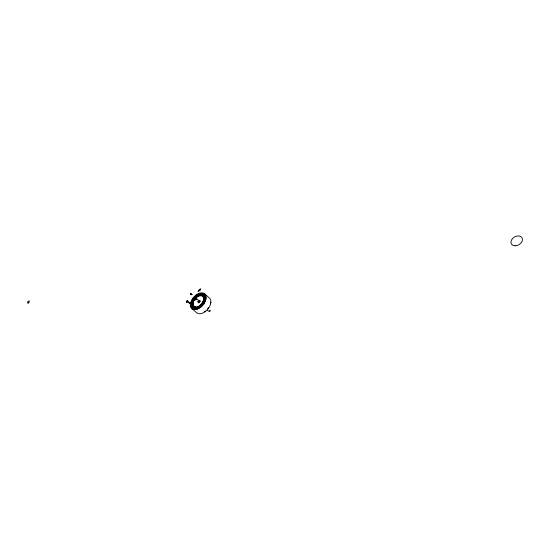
<?xml version="1.0" encoding="UTF-8"?>
<svg xmlns="http://www.w3.org/2000/svg" width="550" height="550" viewBox="0 0 550 550"><rect width="100%" height="100%" fill="white"/><g stroke="black" fill="none" stroke-linecap="round" stroke-linejoin="round"><path stroke-width="0.82" d="M190.685 305.958C192.383 306.295 189.399 307.759 190.561 305.381M207.364 310.502L208.12 310.324M202.097 294.442L202.709 293.741L202.359 293.521A0.729 0.454 -48.8 0 0 202.063 293.748C202.084 293.397 202.833 294.993 201.994 294.387M191.077 305.986L190.637 306.501M195.827 309.286A6.82 4.242 -49.3 0 1 194.996 309.224C195.133 307.636 193.057 307.924 191.991 307.67A6.813 4.228 -49.3 0 1 190.994 304.686A6.806 4.221 -49.3 0 1 191.923 300.788A6.799 4.214 -49.2 0 1 194.521 297.014A6.799 4.214 -49.1 0 1 198.103 294.353A6.806 4.221 -49.1 0 1 201.726 293.507A6.813 4.228 -49.1 0 1 204.428 294.724C205.459 297.667 205.81 298.485 204.896 301.496M203.012 301.751L203.624 301.51L203.273 302.019M205.824 298.877A6.82 4.249 -49.1 0 0 205.803 297.969A6.813 4.235 -49.1 0 0 204.751 295.006C203.947 295.604 201.644 295.151 202.249 293.934M203.438 301.496L202.929 301.682L203.452 301.366M203.727 298.76L204.153 298.32M204.112 298.932L204.112 298.272L203.961 298.705M204.236 298.451L203.665 298.732L204.194 298.347M200.881 295.24L201.286 295.096L201.046 295.453M201.486 304.549C200.702 303.607 201.101 305.663 201.396 304.473M198.158 306.811L198.633 306.453L198.103 306.838M198.55 306.377L198.076 306.797M187.096 301.517L186.484 302.06L186.532 301.51A0.722 0.44 -49.5 0 1 186.876 301.228L186.505 302.087L187.096 301.826M195.326 307.436C195.669 306.226 195.951 308.261 195.271 307.223M195.525 307.34L195.649 307.697L195.965 307.306M198.248 296.216L198.502 295.852M198.413 295.776L198.433 296.182M195.518 297.956L195.367 298.382M193.696 300.857C192.486 301.586 194.343 300.204 193.442 301.366M193.105 303.999L192.672 304.384L192.782 303.923M193.607 300.788L193.133 301.139L193.531 300.651M193.242 306.453L193.655 306.075M193.208 305.862C189.31 305.078 193.222 299.867 194.851 297.976C195.669 295.687 199.519 294.525 201.63 293.996M186.972 301.249L186.752 301.118A0.722 0.44 -49.5 0 0 186.457 301.338L187.096 301.352M202.428 305.511L202.159 305.044L204.325 302.321M203.383 296.044L202.984 296.532M200.757 295.24L201.004 295.591M200.729 295.433L201.224 295.068M201.376 304.542L200.977 304.728L201.492 304.48M199.409 289.939C202.015 291.019 196.556 290.785 199.856 289.589C199.361 291.658 199.863 288.736 199.327 290.428M190.561 305.848L191.256 305.718M201.245 295.405L201.286 295.336A7.116 4.421 -49.2 0 1 203.376 296.299M198.385 295.914L198.034 296.175M194.246 308.474L192.782 307.141L192.314 307.952A6.813 4.235 -49.3 0 0 194.996 309.224C195.614 308.44 198.399 307.093 198.275 308.385M202.613 294.243L202.242 294.305L202.599 294.119M186.457 301.338L186.986 300.933L187.137 301.771M187.261 301.874L186.649 301.964L187.096 301.482M195.504 298.121L195.621 297.791L195.504 298.121A7.116 4.421 -49.2 0 0 194.734 299.035M198.853 308.261L198.928 307.581L201.657 305.546M199.162 302.342C198.117 301.269 201.121 300.733 199.251 301.517C198.481 302.947 200.64 301.751 199.134 302.039M199.794 301.936L199.1 302.266M191.022 294.229C189.743 294.759 191.62 292.703 190.596 294.491C192.067 294.786 189.289 294.429 191.159 293.796M204.648 302.211L204.579 301.62A6.82 4.242 -49.1 0 0 205.48 297.688A6.82 4.235 -49.1 0 0 204.428 294.724M191.022 294.401L190.438 294.621M199.671 301.833C198.309 302.913 200.255 299.516 200.062 301.228M186.581 301.448L187.234 301.159M202.063 293.748L202.654 293.356L202.888 294.278M198.55 295.707L196.701 296.574A7.439 4.62 -49.2 0 0 193.504 306.969A7.439 4.62 -49.2 0 0 203.321 302.204A7.439 4.62 -49.2 0 0 199.788 295.075L198.158 295.659M195.676 297.818L195.154 298.196L195.635 297.784M201.933 294.58L204.256 296.567M203.218 296.182L203.232 296.649M192.631 303.696L192.5 304.239L192.844 303.738M192.713 303.772L192.472 304.198M202.173 305.821L201.637 305.683M200.09 289.032L200.214 289.596L200.358 289.066M187.337 300.417L187.461 300.988L187.605 300.451M196.597 298.602L195.869 299.186M190.527 306.886L190.685 305.484M198.282 295.632L199.918 295.192M191.159 293.666L190.369 293.996L190.527 294.738M199.808 301.386L199.203 302.101M190.678 306.515C190.211 304.941 191.936 306.625 190.596 306.46M190.616 306.646L191.269 306.398L191.132 305.614M210.347 302.087L210.829 302.665L210.396 302.926M201.238 295.068L200.853 295.522M203.287 296.003L202.833 296.381M193.511 305.889L187.584 301.249L187.481 301.654L191.806 305.332M201.183 304.975L201.582 304.48M192.452 304.198L192.878 303.758M198.584 306.488L198.199 306.886M198.234 306.948L198.791 306.611M193.236 306.522L193.634 306.034M199.361 290.469L199.829 289.822L199.423 290.771M187.481 301.654L187.956 301.159M192.012 308.804L196.859 312.916A9.756 6.112 -49.2 0 0 207.969 309.038A9.756 6.112 -49.2 0 0 209.172 297.798L204.394 293.604M190.994 304.686L191.317 304.961A6.806 4.228 -49.3 0 0 192.314 307.952M193.971 308.124L192.514 306.79L192.046 304.872M191.991 307.67A6.82 4.235 -49.3 0 0 194.666 308.942L194.996 309.224M192.376 307.436L193.538 308.426M194.666 308.942A6.827 4.242 -49.3 0 0 198.316 308.137L198.639 308.413M192.397 300.843L193.552 301.84M191.923 300.788L192.246 301.063A6.799 4.221 -49.3 0 0 191.317 304.961M194.521 297.014L194.844 297.289A6.799 4.214 -49.1 0 1 198.426 294.635A6.799 4.221 -49.1 0 1 201.218 293.741M196.481 298.547A0.88 0.543 -49.2 0 1 195.883 299.86A0.88 0.543 -49.2 0 1 195.25 299.145A0.88 0.543 -49.2 0 1 196.481 298.547L198.935 300.671M203.988 295.474L205.129 296.505M202.716 294.869L205.012 296.876M202.634 294.979L204.414 296.608M202.627 295.212L204.311 296.835M202.015 295.034L203.748 296.56M203.404 301.324L202.936 301.737M198.028 296.202L198.144 295.694L196.831 296.691A7.439 4.627 -49.2 0 0 193.318 306.769M193.813 300.912L193.325 301.276M191.187 305.965L190.692 306.494M187.131 301.132L187.103 301.95M202.723 294.353L202.482 293.631A0.729 0.454 -48.8 0 0 202.187 293.851M200.234 288.956L200.214 289.596M199.932 300.651L199.911 301.297M199.279 289.376L199.258 290.854M187.481 300.341L187.461 300.988M209.33 310.393A0.866 0.55 -49.2 0 1 210.224 310.564A0.866 0.55 -49.2 0 1 209.481 311.657A0.866 0.55 -49.2 0 1 208.842 311.107M198.502 300.568A0.88 0.543 -49.2 0 1 198.997 301.214A0.88 0.543 -49.2 0 1 198.041 302.06A0.88 0.543 -49.2 0 1 197.711 301.262M204.229 297.137A7.439 4.627 -49.2 0 1 201.554 304.927A7.439 4.627 -49.2 0 1 194.281 307.498M202.627 295.35A7.439 4.627 -49.2 0 1 203.603 296.058M204.786 298.031A7.109 4.421 -49.2 0 1 202.228 305.47M201.788 305.91A7.109 4.421 -49.2 0 1 200.846 306.687M200.358 307.024A7.109 4.421 -49.2 0 1 194.363 307.23M205.191 298.389A7.102 4.421 -49.2 0 1 205.418 299.702M196.886 308.577A7.102 4.421 -49.2 0 1 194.769 307.574M204.38 297.681A7.109 4.421 -49.2 0 1 201.822 305.119M201.383 305.559A7.109 4.421 -49.2 0 1 194.872 307.581M202.847 295.969A7.109 4.421 -49.2 0 1 203.782 296.649M196.096 308.619A7.102 4.428 -49.2 0 1 195.174 307.924M204.036 300.149A7.116 4.421 -49.2 0 1 201.417 304.769M200.97 305.209A7.116 4.421 -49.2 0 1 198.543 306.893M197.051 307.416A7.116 4.421 -49.2 0 1 194.466 307.23M193.483 301.091A7.116 4.421 -49.2 0 1 194.37 299.53M197.381 296.56A7.116 4.421 -49.2 0 1 199.849 295.46M198.935 300.376A1.217 0.756 -49.2 0 1 199.396 300.719M199.409 301.201A1.217 0.756 -49.2 0 1 199.162 301.737M202.881 293.837A6.806 4.228 -49.1 0 1 204.751 295.006M204.435 302.926A6.827 4.249 -49.2 0 1 203.596 304.253M192.246 301.063A6.799 4.214 -49.2 0 1 194.844 297.289M204.579 301.62A6.827 4.249 -49.2 0 1 201.953 305.449A6.827 4.249 -49.2 0 1 198.316 308.137M205.37 310.97A6.786 4.263 -49.3 0 1 204.119 311.816M208.539 307.478A6.786 4.263 -49.2 0 1 207.597 308.756M198.557 302.789L199.093 302.528L198.557 302.789M198.151 291.211L198.653 290.902L198.151 291.211M201.238 294.786L201.781 294.525L201.238 294.786M186.972 301.407L186.526 301.861L186.972 301.407M191.531 294.772L192.06 294.511L191.531 294.772M191.393 305.903L191.895 305.594L191.393 305.903M198.454 306.316A6.538 4.063 -49.2 0 0 202.854 296.594A6.538 4.063 -49.2 0 0 193.731 301.049A6.538 4.063 -49.2 0 0 198.454 306.316M28.291 302.981A1.272 0.646 -52.5 0 0 29.288 301.111A1.272 0.646 -52.5 0 0 27.699 301.957A1.272 0.646 -52.5 0 0 28.291 302.981M515.137 245.809A6.174 4.476 -29.8 0 0 522.321 238.377A6.174 4.476 -29.8 0 0 512.634 238.404A6.174 4.476 -29.8 0 0 515.137 245.809M197.395 309.155A9.811 6.091 -49.2 0 0 205.466 294.793A9.811 6.091 -49.2 0 0 191.867 299.757A9.811 6.091 -49.2 0 0 197.395 309.155"/></g></svg>
